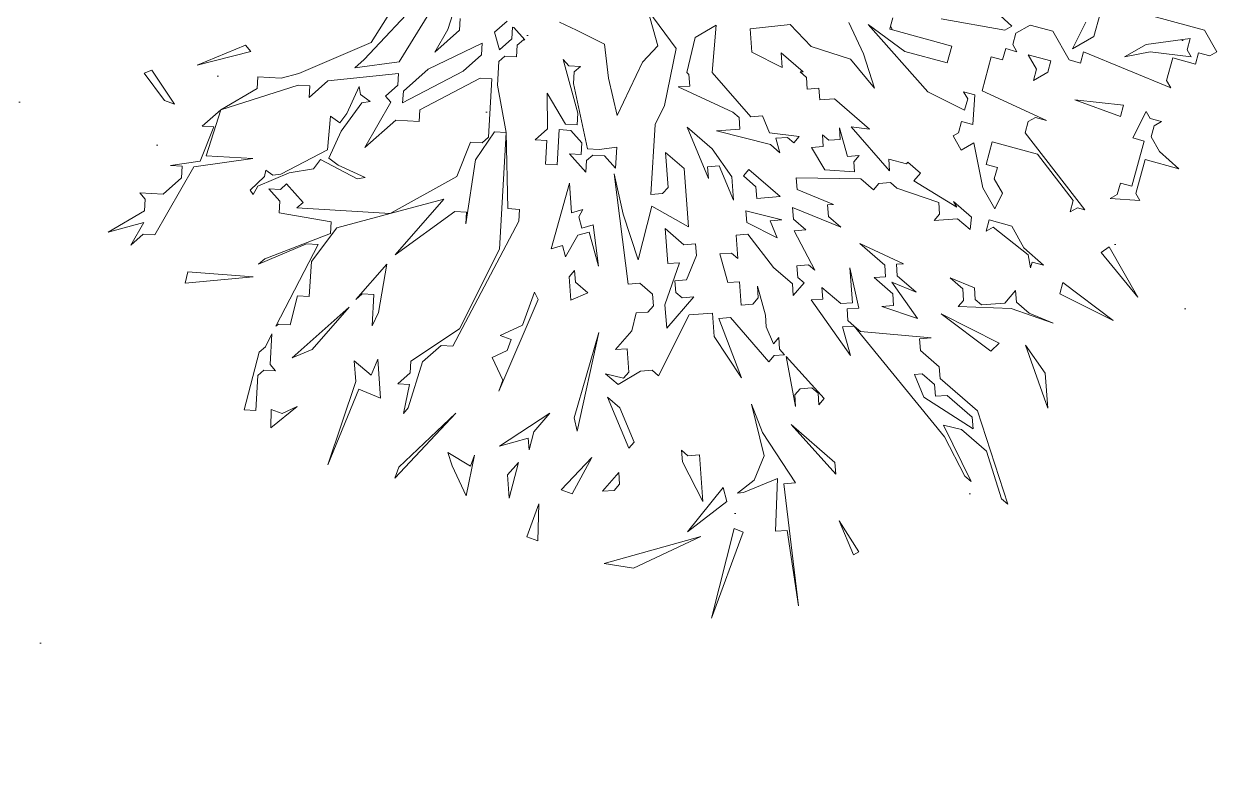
# Model space of a CAD drawing. Header units: millimetres. Extents: x -38151500 to -28914887, y -20564105 to -20349562.
# Drawn here: x -32291622 to -32290412, y -20503291 to -20502552 of the extents above; entities that cross this region are included whole.
import ezdxf

# ---------------------------------------------------------------- set-up
doc = ezdxf.new("R2010")
doc.units = ezdxf.units.MM
doc.header["$MEASUREMENT"] = 0
doc.layers.add('Новый_ГП_озеленение_газон_Ном._пера__74', color=74, linetype='Continuous', lineweight=20)
doc.layers.add('Новый_ГП_озеленение_кустарники_Ном._пера__10', color=75, linetype='Continuous', lineweight=5)
pattern_1 = [(37.5, (5813926.6, -7295.8), (-24.0004694, 734.119856), [0, -579.12, 0, -647.7, 0, -619.125]), (7.5, (5813926.6, -7295.8), (674.284925, 1075.23765), [0, -312.42, 0, -521.97, 0, -200.025]), (327.5, (5813458, -7295.8), (1186.488555, 2.155777), [0, -190.5, 0, -685.8, 0, -895.35]), (317.5, (5813458, -7295.8), (1145.334679, 334.393985), [0, -95.25, 0, -449.58, 0, -514.35])]

msp = doc.modelspace()

# ---------------------------------------------------------------- hatches: boundary and pattern name
at = {"layer": 'Новый_ГП_озеленение_газон_Ном._пера__74', "linetype": 'Continuous', "lineweight": 20}
h = msp.add_hatch(dxfattribs=at)
h.set_pattern_fill('AR_SAND_0003', color=74, style=0, pattern_type=2)
h.set_pattern_definition(pattern_1)
h.paths.add_polyline_path([(-32293694.96, -20504663.52), (-32291903.63, -20505783.03), (-32281275.83, -20488776.26), (-32284827.17, -20486556.57), (-32286924.7, -20489954.85), (-32285213.47, -20491075.66)])
h = msp.add_hatch(dxfattribs=at)
h.set_pattern_fill('AR_SAND_0003', color=74, style=0, pattern_type=2)
h.set_pattern_definition(pattern_1)
h.paths.add_polyline_path([(-32295187.89, -20507055.27), (-32295891.42, -20508182.38), (-32271650.86, -20523609.99), (-32271472.77, -20523318.57), (-32262368.35, -20510904.18), (-32264459.18, -20509597.51, -0.3182453), (-32269283.52, -20512515.76, -0.0136448), (-32271797.63, -20512471.26, 0.258872), (-32276124, -20514421.77, -0.3493763), (-32282189.52, -20515267.92, -0.1724048), (-32287351.04, -20507894.33, -0.0780291), (-32287587.46, -20504732.63, -0.2668386), (-32285174.3, -20501040.41, -0.0041241), (-32283066.91, -20500287.26, 0.3045295), (-32282279.76, -20499281.03, -0.0082483), (-32282381.92, -20498396.73), (-32285061.68, -20496722.07), (-32291058.51, -20506317.62), (-32290179.38, -20506867.03), (-32291662.99, -20509241.3)])

# ---------------------------------------------------------------- linework, layer by layer
at = {"layer": 'Новый_ГП_озеленение_кустарники_Ном._пера__10', "color": 75, "linetype": 'Continuous', "lineweight": 5}
for p, q in [((-32291183.52, -20502511.13), (-32291197.94, -20502557.16)), ((-32291219.24, -20502520.75), (-32291281.75, -20502587.39)), ((-32291274.88, -20502570.22), (-32291242.6, -20502519.38)), ((-32291246.72, -20502589.45), (-32291201.38, -20502515.94)), ((-32291186.26, -20502557.84), (-32291185.58, -20502546.17)), ((-32290969.74, -20502576.19), (-32290997.82, -20502537.97)), ((-32290997.82, -20502537.97), (-32290987.89, -20502573.53)), ((-32290755.02, -20502553.99), (-32290752.71, -20502545.53)), ((-32290704.49, -20502546.6), (-32290640.88, -20502557.94)), ((-32290633.7, -20502553.84), (-32290653.18, -20502536.38)), ((-32290551.62, -20502564.17), (-32290545.45, -20502541.6)), ((-32290508.51, -20502539.58), (-32290440.81, -20502558.11)), ((-32291197.94, -20502557.16), (-32291210.99, -20502579.83)), ((-32291210.99, -20502579.83), (-32291186.26, -20502557.84)), ((-32291138.86, -20502548.91), (-32291151.23, -20502559.9)), ((-32291134.05, -20502566.77), (-32291133.37, -20502555.09)), ((-32291133.37, -20502555.09), (-32291131.91, -20502555.18)), ((-32291131.91, -20502555.18), (-32291120.92, -20502567.54)), ((-32291069.21, -20502558.03), (-32291086.24, -20502549.81)), ((-32291041.3, -20502571.94), (-32291069.21, -20502558.03)), ((-32290929.59, -20502552.91), (-32290950.72, -20502565.16)), ((-32290933.45, -20502600.42), (-32290929.59, -20502552.91)), ((-32290855.44, -20502552.43), (-32290895.64, -20502556.57)), ((-32290895.64, -20502556.57), (-32290893.91, -20502579.9)), ((-32290834.42, -20502574.31), (-32290855.44, -20502552.43)), ((-32290796.83, -20502550.16), (-32290782.1, -20502581.46)), ((-32290717.63, -20502619.56), (-32290777.62, -20502552.15)), ((-32290777.62, -20502552.15), (-32290740.68, -20502579.14)), ((-32290755.8, -20502556.82), (-32290755.02, -20502553.99)), ((-32290752.98, -20502557.59), (-32290755.8, -20502556.82)), ((-32290752.98, -20502557.59), (-32290755.02, -20502553.99)), ((-32290755.02, -20502553.99), (-32290752.98, -20502557.59)), ((-32290693.74, -20502573.8), (-32290752.98, -20502557.59)), ((-32290640.88, -20502557.94), (-32290633.7, -20502553.84)), ((-32290615.23, -20502552.83), (-32290629.6, -20502561.03)), ((-32290592.66, -20502559.01), (-32290615.23, -20502552.83)), ((-32290576.27, -20502587.75), (-32290592.66, -20502559.01)), ((-32290559.82, -20502549.8), (-32290573.18, -20502576.46)), ((-32290440.81, -20502558.11), (-32290428.51, -20502579.67)), ((-32291347.01, -20502601.13), (-32291274.88, -20502570.22)), ((-32291163.59, -20502570.9), (-32291217.86, -20502597)), ((-32291164.28, -20502582.57), (-32291163.59, -20502570.9)), ((-32291151.23, -20502559.9), (-32291146.42, -20502577.76)), ((-32291146.42, -20502577.76), (-32291134.05, -20502566.77)), ((-32291122.38, -20502567.46), (-32291128.56, -20502572.95)), ((-32291120.92, -20502567.54), (-32291122.38, -20502567.46)), ((-32290950.72, -20502565.16), (-32290958.87, -20502600.35)), ((-32290629.6, -20502561.03), (-32290632.69, -20502572.31)), ((-32290573.18, -20502576.46), (-32290551.62, -20502564.17)), ((-32290455.18, -20502566.3), (-32290499.3, -20502572.42)), ((-32290458.26, -20502577.59), (-32290455.18, -20502566.3)), ((-32291448.9, -20502592.82), (-32291400.46, -20502573.06)), ((-32291395.08, -20502579.34), (-32291448.9, -20502592.82)), ((-32291400.46, -20502573.06), (-32291395.08, -20502579.34)), ((-32291182.83, -20502599.06), (-32291164.28, -20502582.57)), ((-32291128.56, -20502572.95), (-32291129.24, -20502584.63)), ((-32291037.32, -20502606.02), (-32291041.3, -20502571.94)), ((-32290987.89, -20502573.53), (-32291003.12, -20502590.08)), ((-32290981.4, -20502633.12), (-32290969.74, -20502576.19)), ((-32290893.91, -20502579.9), (-32290863.45, -20502595.24)), ((-32290863.45, -20502595.24), (-32290864.53, -20502580.66)), ((-32290864.53, -20502580.66), (-32290842.6, -20502599.57)), ((-32290795.15, -20502586.89), (-32290834.42, -20502574.31)), ((-32290782.1, -20502581.46), (-32290771.11, -20502616.02)), ((-32290740.68, -20502579.14), (-32290698.37, -20502590.72)), ((-32290698.37, -20502590.72), (-32290693.74, -20502573.8)), ((-32290639.87, -20502576.41), (-32290642.96, -20502587.69)), ((-32290628.59, -20502579.5), (-32290639.87, -20502576.41)), ((-32290632.69, -20502572.31), (-32290628.59, -20502579.5)), ((-32290609.11, -20502596.95), (-32290617.3, -20502582.58)), ((-32290617.3, -20502582.58), (-32290594.74, -20502588.76)), ((-32290561.9, -20502579.55), (-32290564.98, -20502590.84)), ((-32290474.71, -20502615.54), (-32290561.9, -20502579.55)), ((-32290499.3, -20502572.42), (-32290520.86, -20502584.72)), ((-32290520.86, -20502584.72), (-32290495.2, -20502579.61)), ((-32290495.2, -20502579.61), (-32290454.17, -20502584.77)), ((-32290454.17, -20502584.77), (-32290458.26, -20502577.59)), ((-32290446.98, -20502580.68), (-32290450.07, -20502591.96)), ((-32290435.7, -20502583.76), (-32290446.98, -20502580.68)), ((-32290428.51, -20502579.67), (-32290435.7, -20502583.76)), ((-32291281.75, -20502587.39), (-32291291.02, -20502595.63)), ((-32291291.02, -20502595.63), (-32291246.72, -20502589.45)), ((-32291147.11, -20502589.44), (-32291148.48, -20502612.8)), ((-32291140.92, -20502583.95), (-32291147.11, -20502589.44)), ((-32291129.24, -20502584.63), (-32291140.92, -20502583.95)), ((-32291068.1, -20502640.96), (-32291082.53, -20502587.38)), ((-32291082.53, -20502587.38), (-32291077.04, -20502593.56)), ((-32291077.04, -20502593.56), (-32291065.36, -20502594.24)), ((-32291065.36, -20502594.24), (-32291071.54, -20502599.74)), ((-32291003.12, -20502590.08), (-32291028.64, -20502643.24)), ((-32290771.11, -20502616.02), (-32290795.15, -20502586.89)), ((-32290654.24, -20502584.6), (-32290663.51, -20502618.46)), ((-32290642.96, -20502587.69), (-32290654.24, -20502584.6)), ((-32290594.74, -20502588.76), (-32290597.82, -20502600.04)), ((-32290564.98, -20502590.84), (-32290576.27, -20502587.75)), ((-32290472.64, -20502585.78), (-32290478.81, -20502608.35)), ((-32290450.07, -20502591.96), (-32290472.64, -20502585.78)), ((-32291501.9, -20502600.99), (-32291494.26, -20502597.81)), ((-32291481.54, -20502628.36), (-32291501.9, -20502600.99)), ((-32291494.26, -20502597.81), (-32291471.62, -20502631.91)), ((-32291388.91, -20502616.25), (-32291388.23, -20502604.57)), ((-32291388.23, -20502604.57), (-32291364.87, -20502605.94)), ((-32291364.87, -20502605.94), (-32291347.01, -20502601.13)), ((-32291247.4, -20502601.13), (-32291318.16, -20502608.69)), ((-32291248.09, -20502612.81), (-32291247.4, -20502601.13)), ((-32291243.28, -20502630.67), (-32291182.83, -20502599.06)), ((-32291217.86, -20502597), (-32291242.59, -20502618.99)), ((-32291165.65, -20502605.93), (-32291226.1, -20502637.53)), ((-32291153.97, -20502606.62), (-32291165.65, -20502605.93)), ((-32291157.4, -20502665.01), (-32291153.97, -20502606.62)), ((-32291071.54, -20502599.74), (-32291072.23, -20502611.42)), ((-32291028.64, -20502643.24), (-32291037.32, -20502606.02)), ((-32290958.87, -20502600.35), (-32290956.78, -20502602.15)), ((-32290956.78, -20502602.15), (-32290955.92, -20502613.82)), ((-32290894.99, -20502644.5), (-32290933.45, -20502600.42)), ((-32290842.6, -20502599.57), (-32290845.51, -20502599.78)), ((-32290845.51, -20502599.78), (-32290839.25, -20502605.18)), ((-32290839.25, -20502605.18), (-32290838.39, -20502616.85)), ((-32290612.2, -20502608.24), (-32290609.11, -20502596.95)), ((-32290597.82, -20502600.04), (-32290612.2, -20502608.24)), ((-32291347.7, -20502612.81), (-32291425.32, -20502637.55)), ((-32291425.32, -20502637.55), (-32291388.91, -20502616.25)), ((-32291336.02, -20502613.5), (-32291347.7, -20502612.81)), ((-32291318.16, -20502608.69), (-32291336.71, -20502625.18)), ((-32291336.71, -20502625.18), (-32291336.02, -20502613.5)), ((-32291299.18, -20502641.23), (-32291286.69, -20502614.14)), ((-32291286.69, -20502614.14), (-32291285.4, -20502622.31)), ((-32291260.45, -20502623.8), (-32291248.09, -20502612.81)), ((-32291242.59, -20502618.99), (-32291243.28, -20502630.67)), ((-32291148.48, -20502612.8), (-32291139.54, -20502660.2)), ((-32291072.23, -20502611.42), (-32291058.48, -20502676.68)), ((-32290955.92, -20502613.82), (-32290967.58, -20502614.68)), ((-32290967.58, -20502614.68), (-32290912.92, -20502639.96)), ((-32290838.39, -20502616.85), (-32290826.72, -20502615.99)), ((-32290826.72, -20502615.99), (-32290825.86, -20502627.65)), ((-32290680.96, -20502637.94), (-32290717.63, -20502619.56)), ((-32290670.69, -20502622.55), (-32290681.98, -20502619.47)), ((-32290681.98, -20502619.47), (-32290677.88, -20502626.65)), ((-32290663.51, -20502618.46), (-32290598.89, -20502648.27)), ((-32290478.81, -20502608.35), (-32290474.71, -20502615.54)), ((-32291471.62, -20502631.91), (-32291481.54, -20502628.36)), ((-32291284.12, -20502630.49), (-32291304.78, -20502658.85)), ((-32291285.4, -20502622.31), (-32291275.95, -20502629.2)), ((-32291275.95, -20502629.2), (-32291284.12, -20502630.49)), ((-32291281.06, -20502675.32), (-32291254.96, -20502629.98)), ((-32291254.96, -20502629.98), (-32291260.45, -20502623.8)), ((-32291098.61, -20502620.94), (-32291080.47, -20502651.95)), ((-32291098.33, -20502656.76), (-32291098.61, -20502620.94)), ((-32290825.86, -20502627.65), (-32290811.27, -20502626.57)), ((-32290811.27, -20502626.57), (-32290776.03, -20502656.96)), ((-32290677.88, -20502626.65), (-32290680.96, -20502637.94)), ((-32290672.77, -20502652.31), (-32290670.69, -20502622.55)), ((-32290525.01, -20502644.22), (-32290570.54, -20502627.72)), ((-32290570.54, -20502627.72), (-32290521.93, -20502632.94)), ((-32291443.87, -20502654.04), (-32291425.32, -20502637.55)), ((-32291425.32, -20502637.55), (-32291439.75, -20502683.58)), ((-32291318.56, -20502677.77), (-32291315.52, -20502643.79)), ((-32291315.52, -20502643.79), (-32291306.06, -20502650.68)), ((-32291306.06, -20502650.68), (-32291299.18, -20502641.23)), ((-32291226.1, -20502637.53), (-32291226.79, -20502649.21)), ((-32291068.79, -20502652.64), (-32291068.1, -20502640.96)), ((-32290990.46, -20502652.35), (-32290981.4, -20502633.12)), ((-32290912.92, -20502639.96), (-32290906.66, -20502645.36)), ((-32290883.33, -20502643.64), (-32290894.99, -20502644.5)), ((-32290876.2, -20502660.7), (-32290883.33, -20502643.64)), ((-32290521.93, -20502632.94), (-32290525.01, -20502644.22)), ((-32290512.72, -20502665.78), (-32290499.36, -20502639.12)), ((-32290499.36, -20502639.12), (-32290495.26, -20502646.3)), ((-32291445.93, -20502689.07), (-32291432.19, -20502654.72)), ((-32291432.19, -20502654.72), (-32291443.87, -20502654.04)), ((-32291250.15, -20502647.84), (-32291281.06, -20502675.32)), ((-32291226.79, -20502649.21), (-32291250.15, -20502647.84)), ((-32291080.47, -20502651.95), (-32291068.79, -20502652.64)), ((-32290994.81, -20502722.27), (-32290990.46, -20502652.35)), ((-32290933.67, -20502676.69), (-32290958.73, -20502655.08)), ((-32290958.73, -20502655.08), (-32290937.34, -20502706.29)), ((-32290906.66, -20502645.36), (-32290905.8, -20502657.03)), ((-32290798.21, -20502684.26), (-32290806.2, -20502655.52)), ((-32290806.2, -20502655.52), (-32290805.33, -20502667.19)), ((-32290776.03, -20502656.96), (-32290794.53, -20502654.66)), ((-32290794.53, -20502654.66), (-32290756.08, -20502698.74)), ((-32290687.14, -20502660.5), (-32290684.05, -20502649.22)), ((-32290684.05, -20502649.22), (-32290672.77, -20502652.31)), ((-32290617.36, -20502649.28), (-32290620.45, -20502660.56)), ((-32290610.17, -20502645.18), (-32290617.36, -20502649.28)), ((-32290598.89, -20502648.27), (-32290610.17, -20502645.18)), ((-32290495.26, -20502646.3), (-32290483.98, -20502649.39)), ((-32290491.16, -20502653.49), (-32290494.25, -20502664.77)), ((-32290483.98, -20502649.39), (-32290491.16, -20502653.49)), ((-32291304.78, -20502658.85), (-32291317.27, -20502685.94)), ((-32291151.22, -20502659.51), (-32291170.46, -20502687.68)), ((-32291163.59, -20502670.5), (-32291157.4, -20502665.01)), ((-32291139.54, -20502660.2), (-32291151.22, -20502659.51)), ((-32291146.41, -20502776.98), (-32291139.54, -20502660.2)), ((-32291139.54, -20502660.2), (-32291138.16, -20502736.45)), ((-32291110.69, -20502667.75), (-32291098.33, -20502656.76)), ((-32291099.01, -20502668.44), (-32291110.69, -20502667.75)), ((-32291100.38, -20502691.8), (-32291099.01, -20502668.44)), ((-32291086.65, -20502657.45), (-32291088.71, -20502692.48)), ((-32291074.97, -20502658.13), (-32291086.65, -20502657.45)), ((-32291063.98, -20502670.5), (-32291074.97, -20502658.13)), ((-32290905.8, -20502657.03), (-32290929.13, -20502658.76)), ((-32290929.13, -20502658.76), (-32290875.33, -20502672.37)), ((-32290846.6, -20502664.38), (-32290876.2, -20502660.7)), ((-32290869.93, -20502666.11), (-32290858.27, -20502665.24)), ((-32290865.94, -20502680.47), (-32290869.93, -20502666.11)), ((-32290858.27, -20502665.24), (-32290852, -20502670.64)), ((-32290852, -20502670.64), (-32290846.6, -20502664.38)), ((-32290817, -20502668.05), (-32290823.27, -20502662.65)), ((-32290823.27, -20502662.65), (-32290822.4, -20502674.32)), ((-32290805.33, -20502667.19), (-32290817, -20502668.05)), ((-32290692.53, -20502663.58), (-32290687.14, -20502660.5)), ((-32290684.33, -20502677.95), (-32290692.53, -20502663.58)), ((-32290620.45, -20502660.56), (-32290560.66, -20502737.56)), ((-32290501.44, -20502668.87), (-32290512.72, -20502665.78)), ((-32290494.25, -20502664.77), (-32290486.05, -20502679.14)), ((-32291365.02, -20502701.81), (-32291318.56, -20502677.77)), ((-32291189, -20502704.17), (-32291175.27, -20502669.82)), ((-32291175.27, -20502669.82), (-32291163.59, -20502670.5)), ((-32291064.66, -20502682.18), (-32291063.98, -20502670.5)), ((-32291058.48, -20502676.68), (-32291046.8, -20502677.37)), ((-32291046.8, -20502677.37), (-32291029.08, -20502674.89)), ((-32291029.08, -20502674.89), (-32291030.31, -20502695.91)), ((-32290961.54, -20502696.35), (-32290980.33, -20502680.14)), ((-32290980.33, -20502680.14), (-32290977.74, -20502715.14)), ((-32290914.01, -20502704.56), (-32290933.67, -20502676.69)), ((-32290875.33, -20502672.37), (-32290865.94, -20502680.47)), ((-32290822.4, -20502674.32), (-32290834.07, -20502675.18)), ((-32290834.07, -20502675.18), (-32290820.68, -20502697.65)), ((-32290671.76, -20502670.78), (-32290684.33, -20502677.95)), ((-32290662.82, -20502715.67), (-32290671.76, -20502670.78)), ((-32290653.29, -20502669.77), (-32290659.46, -20502692.33)), ((-32290608.15, -20502682.12), (-32290653.29, -20502669.77)), ((-32290513.79, -20502714), (-32290501.44, -20502668.87)), ((-32290486.05, -20502679.14), (-32290466.57, -20502696.6)), ((-32291475.47, -20502693.2), (-32291445.93, -20502689.07)), ((-32291393.03, -20502686.32), (-32291452.11, -20502694.57)), ((-32291439.75, -20502683.58), (-32291393.03, -20502686.32)), ((-32291325.44, -20502687.22), (-32291332.33, -20502696.68)), ((-32291288.9, -20502706.6), (-32291325.44, -20502687.22)), ((-32291317.27, -20502685.94), (-32291307.82, -20502692.83)), ((-32291307.82, -20502692.83), (-32291280.73, -20502705.32)), ((-32291170.46, -20502687.68), (-32291180.07, -20502751.57)), ((-32291088.71, -20502692.48), (-32291100.38, -20502691.8)), ((-32291059.85, -20502700.04), (-32291076.34, -20502681.49)), ((-32291076.34, -20502681.49), (-32291064.66, -20502682.18)), ((-32291059.17, -20502688.36), (-32291059.85, -20502700.04)), ((-32291052.99, -20502682.86), (-32291059.17, -20502688.36)), ((-32291041.31, -20502683.55), (-32291052.99, -20502682.86)), ((-32291030.31, -20502695.91), (-32291041.31, -20502683.55)), ((-32290786.54, -20502683.4), (-32290798.21, -20502684.26)), ((-32290791.94, -20502689.66), (-32290786.54, -20502683.4)), ((-32290791.2, -20502699.66), (-32290791.94, -20502689.66)), ((-32290756.08, -20502698.74), (-32290756.94, -20502687.07)), ((-32290756.94, -20502687.07), (-32290739.01, -20502691.61)), ((-32290739.01, -20502691.61), (-32290737.66, -20502690.04)), ((-32290737.66, -20502690.04), (-32290725.13, -20502700.85)), ((-32290659.46, -20502692.33), (-32290648.18, -20502695.42)), ((-32290572.28, -20502728.32), (-32290608.15, -20502682.12)), ((-32290500.42, -20502687.34), (-32290509.69, -20502721.19)), ((-32290466.57, -20502696.6), (-32290500.42, -20502687.34)), ((-32291452.11, -20502694.57), (-32291491.26, -20502762.58)), ((-32291463.79, -20502693.88), (-32291475.47, -20502693.2)), ((-32291464.47, -20502705.56), (-32291463.79, -20502693.88)), ((-32291395.94, -20502717.8), (-32291381.36, -20502704.38)), ((-32291356.85, -20502700.53), (-32291388.25, -20502713.84)), ((-32291381.36, -20502704.38), (-32291380.28, -20502697.93)), ((-32291380.28, -20502697.93), (-32291373.19, -20502703.1)), ((-32291373.19, -20502703.1), (-32291365.02, -20502701.81)), ((-32291332.33, -20502696.68), (-32291356.85, -20502700.53)), ((-32291255.64, -20502741.27), (-32291189, -20502704.17)), ((-32291017.5, -20502811.93), (-32291031.54, -20502701.53)), ((-32291031.54, -20502701.53), (-32291022.68, -20502741.93)), ((-32290957.22, -20502754.68), (-32290961.54, -20502696.35)), ((-32290938.21, -20502694.62), (-32290926.54, -20502693.76)), ((-32290937.34, -20502706.29), (-32290938.21, -20502694.62)), ((-32290926.54, -20502693.76), (-32290912.28, -20502727.89)), ((-32290912.28, -20502727.89), (-32290914.01, -20502704.56)), ((-32290896.94, -20502697.43), (-32290902.34, -20502703.7)), ((-32290902.34, -20502703.7), (-32290889.81, -20502714.5)), ((-32290865.62, -20502724.44), (-32290896.94, -20502697.43)), ((-32290820.68, -20502697.65), (-32290791.2, -20502699.66)), ((-32290725.13, -20502700.85), (-32290731.88, -20502708.68)), ((-32290648.18, -20502695.42), (-32290651.27, -20502706.7)), ((-32291483.02, -20502722.05), (-32291464.47, -20502705.56)), ((-32291388.25, -20502713.84), (-32291393, -20502722.16)), ((-32291366.24, -20502728.91), (-32291377.23, -20502716.55)), ((-32291377.23, -20502716.55), (-32291365.55, -20502717.23)), ((-32291365.55, -20502717.23), (-32291359.37, -20502711.74)), ((-32291359.37, -20502711.74), (-32291342.88, -20502730.28)), ((-32291280.73, -20502705.32), (-32291288.9, -20502706.6)), ((-32291076.43, -20502710.81), (-32291094.64, -20502776.55)), ((-32291074.26, -20502740.56), (-32291076.43, -20502710.81)), ((-32290977.74, -20502715.14), (-32290983.15, -20502721.41)), ((-32290889.81, -20502714.5), (-32290888.95, -20502726.17)), ((-32290784.81, -20502706.73), (-32290849.41, -20502705.64)), ((-32290849.41, -20502705.64), (-32290848.55, -20502717.31)), ((-32290772.28, -20502717.53), (-32290784.81, -20502706.73)), ((-32290766.88, -20502711.27), (-32290772.28, -20502717.53)), ((-32290755.21, -20502710.4), (-32290766.88, -20502711.27)), ((-32290748.95, -20502715.81), (-32290755.21, -20502710.4)), ((-32290706.82, -20502730.28), (-32290748.95, -20502715.81)), ((-32290731.88, -20502708.68), (-32290688.89, -20502734.82)), ((-32290650.87, -20502736.63), (-32290662.82, -20502715.67)), ((-32290651.27, -20502706.7), (-32290643.07, -20502721.08)), ((-32290528.16, -20502722.2), (-32290525.07, -20502710.92)), ((-32290525.07, -20502710.92), (-32290513.79, -20502714)), ((-32291500.88, -20502726.86), (-32291506.38, -20502720.68)), ((-32291506.38, -20502720.68), (-32291483.02, -20502722.05)), ((-32291501.57, -20502738.54), (-32291500.88, -20502726.86)), ((-32291393, -20502722.16), (-32291395.94, -20502717.8)), ((-32291366.92, -20502740.59), (-32291366.24, -20502728.91)), ((-32291202.05, -20502726.84), (-32291255.64, -20502741.27)), ((-32291250.9, -20502782.56), (-32291202.05, -20502726.84)), ((-32290983.15, -20502721.41), (-32290994.81, -20502722.27)), ((-32290888.95, -20502726.17), (-32290865.62, -20502724.44)), ((-32290848.55, -20502717.31), (-32290812.25, -20502732.22)), ((-32290643.07, -20502721.08), (-32290650.87, -20502736.63)), ((-32290575.37, -20502739.6), (-32290572.28, -20502728.32)), ((-32290535.34, -20502726.3), (-32290528.16, -20502722.2)), ((-32290505.59, -20502728.37), (-32290535.34, -20502726.3)), ((-32290509.69, -20502721.19), (-32290505.59, -20502728.37)), ((-32291537.98, -20502759.84), (-32291501.57, -20502738.54)), ((-32291314.71, -20502749.52), (-32291366.92, -20502740.59)), ((-32291342.88, -20502730.28), (-32291349.06, -20502735.78)), ((-32291349.06, -20502735.78), (-32291255.64, -20502741.27)), ((-32291191.06, -20502739.2), (-32291250.9, -20502782.56)), ((-32291179.38, -20502739.89), (-32291191.06, -20502739.2)), ((-32291180.07, -20502751.57), (-32291179.38, -20502739.89)), ((-32291138.16, -20502736.45), (-32291126.49, -20502737.14)), ((-32291126.49, -20502737.14), (-32291127.17, -20502748.82)), ((-32291062.99, -20502737.44), (-32291074.26, -20502740.56)), ((-32291067.07, -20502744.63), (-32291062.99, -20502737.44)), ((-32291007.56, -20502787.73), (-32290993.95, -20502733.94)), ((-32290993.95, -20502733.94), (-32290957.22, -20502754.68)), ((-32290863.89, -20502747.77), (-32290899.75, -20502738.7)), ((-32290899.75, -20502738.7), (-32290898.89, -20502750.36)), ((-32290804.69, -20502755.12), (-32290853.09, -20502735.24)), ((-32290853.09, -20502735.24), (-32290852.22, -20502746.91)), ((-32290812.25, -20502732.22), (-32290818.09, -20502732.65)), ((-32290818.09, -20502732.65), (-32290817.22, -20502744.32)), ((-32290705.96, -20502741.95), (-32290706.82, -20502730.28)), ((-32290688.89, -20502734.82), (-32290692.24, -20502729.2)), ((-32290692.24, -20502729.2), (-32290673.96, -20502744.96)), ((-32290568.18, -20502735.5), (-32290575.37, -20502739.6)), ((-32290560.66, -20502737.56), (-32290568.18, -20502735.5)), ((-32291502.25, -20502750.22), (-32291537.98, -20502759.84)), ((-32291515.31, -20502772.89), (-32291502.25, -20502750.22)), ((-32291315.4, -20502761.19), (-32291314.71, -20502749.52)), ((-32291255.64, -20502741.27), (-32291309.22, -20502755.7)), ((-32291127.17, -20502748.82), (-32291193.11, -20502873.85)), ((-32291063.94, -20502755.91), (-32291067.07, -20502744.63)), ((-32291052.67, -20502752.79), (-32291063.94, -20502755.91)), ((-32291047.38, -20502793.81), (-32291052.67, -20502752.79)), ((-32291022.68, -20502741.93), (-32291007.56, -20502787.73)), ((-32290898.89, -20502750.36), (-32290868.43, -20502765.7)), ((-32290875.56, -20502748.64), (-32290863.89, -20502747.77)), ((-32290868.43, -20502765.7), (-32290875.56, -20502748.64)), ((-32290852.22, -20502746.91), (-32290839.69, -20502757.71)), ((-32290817.22, -20502744.32), (-32290804.69, -20502755.12)), ((-32290711.36, -20502748.22), (-32290705.96, -20502741.95)), ((-32290688.03, -20502746.49), (-32290711.36, -20502748.22)), ((-32290675.5, -20502757.29), (-32290688.03, -20502746.49)), ((-32290673.96, -20502744.96), (-32290675.5, -20502757.29)), ((-32290659.52, -20502759.03), (-32290656.43, -20502747.74)), ((-32290656.43, -20502747.74), (-32290633.87, -20502753.92)), ((-32291502.94, -20502761.89), (-32291515.31, -20502772.89)), ((-32291491.26, -20502762.58), (-32291502.94, -20502761.89)), ((-32291381.35, -20502786.62), (-32291315.4, -20502761.19)), ((-32291309.22, -20502755.7), (-32291334.63, -20502789.36)), ((-32291080.25, -20502784.7), (-32291068.02, -20502763.11)), ((-32291068.02, -20502763.11), (-32291056.74, -20502759.98)), ((-32291056.74, -20502759.98), (-32291047.38, -20502793.81)), ((-32290980.56, -20502756.41), (-32290977.97, -20502791.41)), ((-32290961.76, -20502772.61), (-32290980.56, -20502756.41)), ((-32290898.03, -20502762.03), (-32290909.69, -20502762.89)), ((-32290909.69, -20502762.89), (-32290907.97, -20502786.23)), ((-32290872.1, -20502795.3), (-32290898.03, -20502762.03)), ((-32290839.69, -20502757.71), (-32290851.36, -20502758.58)), ((-32290851.36, -20502758.58), (-32290830.84, -20502798.11)), ((-32290652.33, -20502754.93), (-32290659.52, -20502759.03)), ((-32290617.47, -20502782.66), (-32290652.33, -20502754.93)), ((-32290633.87, -20502753.92), (-32290621.57, -20502775.47)), ((-32291339.44, -20502771.5), (-32291387.53, -20502792.11)), ((-32291370.08, -20502854.08), (-32291327.76, -20502772.19)), ((-32291327.76, -20502772.19), (-32291339.44, -20502771.5)), ((-32291186.24, -20502856.67), (-32291146.41, -20502776.98)), ((-32291094.64, -20502776.55), (-32291083.37, -20502773.43)), ((-32291083.37, -20502773.43), (-32291080.25, -20502784.7)), ((-32290950.09, -20502771.75), (-32290961.76, -20502772.61)), ((-32290949.23, -20502783.42), (-32290950.09, -20502771.75)), ((-32290760.84, -20502792.93), (-32290785.9, -20502771.33)), ((-32290785.9, -20502771.33), (-32290742.17, -20502791.55)), ((-32290621.57, -20502775.47), (-32290602.09, -20502792.93)), ((-32290544.2, -20502780.17), (-32290536.41, -20502774.52)), ((-32290536.41, -20502774.52), (-32290507.72, -20502824.82)), ((-32291387.53, -20502792.11), (-32291381.35, -20502786.62)), ((-32291334.63, -20502789.36), (-32291336.69, -20502824.4)), ((-32290959.17, -20502807.61), (-32290949.23, -20502783.42)), ((-32290914.23, -20502780.82), (-32290925.9, -20502781.69)), ((-32290925.9, -20502781.69), (-32290917.91, -20502810.42)), ((-32290907.97, -20502786.23), (-32290914.23, -20502780.82)), ((-32290614.92, -20502795.49), (-32290617.47, -20502782.66)), ((-32290507.72, -20502824.82), (-32290544.2, -20502780.17)), ((-32291460.87, -20502810.99), (-32291458.29, -20502799.67)), ((-32291458.29, -20502799.67), (-32291392.88, -20502804.61)), ((-32291289.98, -20502827.14), (-32291259.04, -20502791.85)), ((-32291259.04, -20502791.85), (-32291267.31, -20502840.19)), ((-32291076.7, -20502804.58), (-32291071.3, -20502798.31)), ((-32291071.3, -20502798.31), (-32291070.44, -20502809.98)), ((-32290966.3, -20502790.54), (-32290980.78, -20502832.67)), ((-32290977.97, -20502791.41), (-32290966.3, -20502790.54)), ((-32290853.31, -20502811.51), (-32290872.1, -20502795.3)), ((-32290837.1, -20502792.71), (-32290848.77, -20502793.58)), ((-32290848.77, -20502793.58), (-32290847.91, -20502805.24)), ((-32290830.84, -20502798.11), (-32290837.1, -20502792.71)), ((-32290793.25, -20502830.52), (-32290795.84, -20502795.52)), ((-32290795.84, -20502795.52), (-32290786.98, -20502835.93)), ((-32290759.97, -20502804.6), (-32290760.84, -20502792.93)), ((-32290742.17, -20502791.55), (-32290749.17, -20502792.07)), ((-32290749.17, -20502792.07), (-32290748.31, -20502803.74)), ((-32290613.37, -20502789.85), (-32290614.92, -20502795.49)), ((-32290602.09, -20502792.93), (-32290613.37, -20502789.85)), ((-32291392.88, -20502804.61), (-32291460.87, -20502810.99)), ((-32291074.97, -20502827.91), (-32291076.7, -20502804.58)), ((-32291070.44, -20502809.98), (-32291057.91, -20502820.78)), ((-32291005.84, -20502811.07), (-32291017.5, -20502811.93)), ((-32290993.31, -20502821.87), (-32291005.84, -20502811.07)), ((-32290970.84, -20502808.48), (-32290959.17, -20502807.61)), ((-32290969.97, -20502820.14), (-32290970.84, -20502808.48)), ((-32290917.91, -20502810.42), (-32290906.24, -20502809.56)), ((-32290906.24, -20502809.56), (-32290904.51, -20502832.89)), ((-32290852.44, -20502823.17), (-32290853.31, -20502811.51)), ((-32290841.64, -20502810.64), (-32290852.44, -20502823.17)), ((-32290847.91, -20502805.24), (-32290841.64, -20502810.64)), ((-32290771.64, -20502805.46), (-32290759.97, -20502804.6)), ((-32290752.85, -20502821.67), (-32290771.64, -20502805.46)), ((-32290729.51, -20502819.94), (-32290753.71, -20502810)), ((-32290753.71, -20502810), (-32290728, -20502846.45)), ((-32290748.31, -20502803.74), (-32290729.51, -20502819.94)), ((-32290682.85, -20502816.49), (-32290695.38, -20502805.69)), ((-32290695.38, -20502805.69), (-32290671.18, -20502815.63)), ((-32290585.7, -20502821.68), (-32290582.61, -20502810.39)), ((-32290582.61, -20502810.39), (-32290532.37, -20502848.4)), ((-32291348.37, -20502823.71), (-32291355.92, -20502852.56)), ((-32291336.69, -20502824.4), (-32291348.37, -20502823.71)), ((-32291283.8, -20502821.65), (-32291289.98, -20502827.14)), ((-32291272.12, -20502822.33), (-32291283.8, -20502821.65)), ((-32291273.95, -20502853.47), (-32291272.12, -20502822.33)), ((-32291123.21, -20502852.94), (-32291111.26, -20502819.94)), ((-32291111.26, -20502819.94), (-32291107.76, -20502827.43)), ((-32291057.91, -20502820.78), (-32291074.97, -20502827.91)), ((-32290992.44, -20502833.54), (-32290993.31, -20502821.87)), ((-32290979.05, -20502856.01), (-32290952.04, -20502824.68)), ((-32290963.71, -20502825.54), (-32290969.97, -20502820.14)), ((-32290952.04, -20502824.68), (-32290963.71, -20502825.54)), ((-32290892.85, -20502832.03), (-32290887.44, -20502825.76)), ((-32290887.44, -20502825.76), (-32290888.31, -20502814.1)), ((-32290888.31, -20502814.1), (-32290880.32, -20502842.83)), ((-32290822.85, -20502826.85), (-32290823.71, -20502815.18)), ((-32290823.71, -20502815.18), (-32290804.91, -20502831.39)), ((-32290751.98, -20502833.34), (-32290752.85, -20502821.67)), ((-32290681.98, -20502828.16), (-32290682.85, -20502816.49)), ((-32290671.18, -20502815.63), (-32290670.32, -20502827.29)), ((-32290640.72, -20502830.97), (-32290629.91, -20502818.44)), ((-32290629.91, -20502818.44), (-32290629.05, -20502830.1)), ((-32290532.37, -20502848.4), (-32290585.7, -20502821.68)), ((-32291353.77, -20502885.79), (-32291296.91, -20502835.05)), ((-32291296.91, -20502835.05), (-32291333.94, -20502877.29)), ((-32291107.76, -20502827.43), (-32291147.12, -20502918.94)), ((-32290997.85, -20502839.8), (-32290992.44, -20502833.54)), ((-32290980.78, -20502832.67), (-32290979.05, -20502856.01)), ((-32290904.51, -20502832.89), (-32290892.85, -20502832.03)), ((-32290834.51, -20502827.71), (-32290822.85, -20502826.85)), ((-32290795.2, -20502883.46), (-32290834.51, -20502827.71)), ((-32290804.91, -20502831.39), (-32290793.25, -20502830.52)), ((-32290786.98, -20502835.93), (-32290798.65, -20502836.79)), ((-32290798.65, -20502836.79), (-32290797.79, -20502848.46)), ((-32290763.65, -20502834.2), (-32290751.98, -20502833.34)), ((-32290728, -20502846.45), (-32290763.65, -20502834.2)), ((-32290687.38, -20502834.42), (-32290681.98, -20502828.16)), ((-32290634.45, -20502836.37), (-32290687.38, -20502834.42)), ((-32290670.32, -20502827.29), (-32290664.05, -20502832.69)), ((-32290664.05, -20502832.69), (-32290640.72, -20502830.97)), ((-32290592.32, -20502850.85), (-32290634.45, -20502836.37)), ((-32290629.05, -20502830.1), (-32290616.52, -20502840.91)), ((-32291267.31, -20502840.19), (-32291273.95, -20502853.47)), ((-32291014.05, -20502858.6), (-32291009.51, -20502840.66)), ((-32291009.51, -20502840.66), (-32290997.85, -20502839.8)), ((-32290956.58, -20502842.61), (-32290987.26, -20502903.54)), ((-32290933.25, -20502840.88), (-32290956.58, -20502842.61)), ((-32290931.52, -20502864.22), (-32290933.25, -20502840.88)), ((-32290915.32, -20502845.42), (-32290926.98, -20502846.29)), ((-32290926.98, -20502846.29), (-32290904.22, -20502905.8)), ((-32290876.86, -20502889.5), (-32290915.32, -20502845.42)), ((-32290880.32, -20502842.83), (-32290879.45, -20502854.5)), ((-32290797.79, -20502848.46), (-32290791.52, -20502853.86)), ((-32290654.76, -20502878.93), (-32290704.45, -20502841.55)), ((-32290704.45, -20502841.55), (-32290646.43, -20502870.95)), ((-32290616.52, -20502840.91), (-32290592.32, -20502850.85)), ((-32291380.65, -20502874.55), (-32291374.04, -20502861.75)), ((-32291374.04, -20502861.75), (-32291375.84, -20502892.41)), ((-32291367.6, -20502851.88), (-32291370.08, -20502854.08)), ((-32291355.92, -20502852.56), (-32291367.6, -20502851.88)), ((-32291235.02, -20502888.96), (-32291186.24, -20502856.67)), ((-32291145.69, -20502863.46), (-32291123.21, -20502852.94)), ((-32291071.61, -20502945.52), (-32291047.1, -20502860.38)), ((-32291047.1, -20502860.38), (-32291068.77, -20502959)), ((-32291030.26, -20502877.39), (-32291014.05, -20502858.6)), ((-32290879.45, -20502854.5), (-32290872.32, -20502871.57)), ((-32290791.52, -20502853.86), (-32290803.19, -20502854.72)), ((-32290803.19, -20502854.72), (-32290795.2, -20502883.46)), ((-32290791.52, -20502853.86), (-32290785.26, -20502859.26)), ((-32290701.22, -20502964.48), (-32290791.52, -20502853.86)), ((-32290785.26, -20502859.26), (-32290714.39, -20502865.75)), ((-32291204.79, -20502873.16), (-32291223.34, -20502889.65)), ((-32291193.11, -20502873.85), (-32291204.79, -20502873.16)), ((-32291134.69, -20502867.45), (-32291145.69, -20502863.46)), ((-32291138.67, -20502878.45), (-32291134.69, -20502867.45)), ((-32290904.22, -20502905.8), (-32290931.52, -20502864.22)), ((-32290872.32, -20502871.57), (-32290866.92, -20502865.3)), ((-32290866.92, -20502865.3), (-32290866.06, -20502876.97)), ((-32290714.39, -20502865.75), (-32290726.06, -20502866.61)), ((-32290726.06, -20502866.61), (-32290725.2, -20502878.28)), ((-32290646.43, -20502870.95), (-32290654.76, -20502878.93)), ((-32290597.68, -20502935.81), (-32290619.93, -20502872.94)), ((-32290619.93, -20502872.94), (-32290600.27, -20502900.81)), ((-32291401.94, -20502937.75), (-32291386.84, -20502880.04)), ((-32291386.84, -20502880.04), (-32291380.65, -20502874.55)), ((-32291333.94, -20502877.29), (-32291353.77, -20502885.79)), ((-32291153.66, -20502885.46), (-32291138.67, -20502878.45)), ((-32291143.13, -20502907.94), (-32291153.66, -20502885.46)), ((-32291018.59, -20502876.53), (-32291030.26, -20502877.39)), ((-32291016.86, -20502899.86), (-32291018.59, -20502876.53)), ((-32290871.46, -20502883.23), (-32290876.86, -20502889.5)), ((-32290861.09, -20502882.47), (-32290871.46, -20502883.23)), ((-32290866.06, -20502876.97), (-32290861.09, -20502882.47)), ((-32290850.07, -20502934.44), (-32290859.43, -20502884.3)), ((-32290859.43, -20502884.3), (-32290821.34, -20502926.45)), ((-32290725.2, -20502878.28), (-32290706.4, -20502894.48)), ((-32291382.03, -20502897.91), (-32291388.21, -20502903.4)), ((-32291370.35, -20502898.59), (-32291382.03, -20502897.91)), ((-32291375.84, -20502892.41), (-32291370.35, -20502898.59)), ((-32291290.23, -20502909.44), (-32291291.75, -20502888.57)), ((-32291291.75, -20502888.57), (-32291274.95, -20502903.08)), ((-32291274.95, -20502903.08), (-32291268.27, -20502886.86)), ((-32291268.27, -20502886.86), (-32291265.42, -20502925.99)), ((-32291223.34, -20502889.65), (-32291237.76, -20502935.68)), ((-32291235.7, -20502900.64), (-32291235.02, -20502888.96)), ((-32290993.53, -20502898.13), (-32291005.2, -20502899)), ((-32290987.26, -20502903.54), (-32290993.53, -20502898.13)), ((-32290706.4, -20502894.48), (-32290705.54, -20502906.15)), ((-32291388.21, -20502903.4), (-32291390.27, -20502938.44)), ((-32291318.26, -20502992.79), (-32291290.23, -20502909.44)), ((-32291248.07, -20502911.63), (-32291235.7, -20502900.64)), ((-32291147.12, -20502918.94), (-32291143.13, -20502907.94)), ((-32291027.67, -20502912.39), (-32291040.2, -20502901.59)), ((-32291040.2, -20502901.59), (-32291022.26, -20502906.13)), ((-32291005.2, -20502899), (-32291027.67, -20502912.39)), ((-32291022.26, -20502906.13), (-32291016.86, -20502899.86)), ((-32290723.47, -20502901.61), (-32290731.25, -20502902.18)), ((-32290731.25, -20502902.18), (-32290721.74, -20502924.94)), ((-32290710.94, -20502912.41), (-32290723.47, -20502901.61)), ((-32290705.54, -20502906.15), (-32290667.95, -20502938.56)), ((-32290600.27, -20502900.81), (-32290597.68, -20502935.81)), ((-32291287.05, -20502917.08), (-32291318.26, -20502992.79)), ((-32291265.42, -20502925.99), (-32291287.05, -20502917.08)), ((-32291236.39, -20502912.32), (-32291248.07, -20502911.63)), ((-32291242.27, -20502941.27), (-32291236.39, -20502912.32)), ((-32290845.54, -20502916.51), (-32290850.94, -20502922.77)), ((-32290850.94, -20502922.77), (-32290850.07, -20502934.44)), ((-32290833.87, -20502915.64), (-32290845.54, -20502916.51)), ((-32290827.6, -20502921.05), (-32290833.87, -20502915.64)), ((-32290826.74, -20502932.71), (-32290827.6, -20502921.05)), ((-32290710.07, -20502924.08), (-32290710.94, -20502912.41)), ((-32291348.75, -20502934.17), (-32291375.21, -20502955.7)), ((-32291363.74, -20502941.19), (-32291348.75, -20502934.17)), ((-32291017.08, -20502976.13), (-32291038.47, -20502924.92)), ((-32291038.47, -20502924.92), (-32291025.94, -20502935.72)), ((-32290881.62, -20502983.7), (-32290894.26, -20502931.84)), ((-32290894.26, -20502931.84), (-32290883.35, -20502960.36)), ((-32290821.34, -20502926.45), (-32290826.74, -20502932.71)), ((-32290721.74, -20502924.94), (-32290672.48, -20502956.49)), ((-32290698.41, -20502923.22), (-32290710.07, -20502924.08)), ((-32290673.35, -20502944.82), (-32290698.41, -20502923.22)), ((-32291390.27, -20502938.44), (-32291401.94, -20502937.75)), ((-32291375.21, -20502955.7), (-32291374.74, -20502937.21)), ((-32291374.74, -20502937.21), (-32291363.74, -20502941.19)), ((-32291190.21, -20502941.04), (-32291251.09, -20503006.08)), ((-32291247.11, -20502995.08), (-32291190.21, -20502941.04)), ((-32291237.76, -20502935.68), (-32291242.27, -20502941.27)), ((-32291146.28, -20502973.96), (-32291095.94, -20502940.9)), ((-32291095.94, -20502940.9), (-32291112.14, -20502959.7)), ((-32291068.77, -20502959), (-32291071.61, -20502945.52)), ((-32291025.94, -20502935.72), (-32291011.68, -20502969.86)), ((-32290672.48, -20502956.49), (-32290673.35, -20502944.82)), ((-32290667.95, -20502938.56), (-32290637.66, -20503032.06)), ((-32290809.89, -20503001.85), (-32290854.61, -20502952.37)), ((-32290854.61, -20502952.37), (-32290810.76, -20502990.18)), ((-32290684.15, -20502957.35), (-32290702.08, -20502952.81)), ((-32290702.08, -20502952.81), (-32290674.43, -20503009.42)), ((-32290659.09, -20502978.96), (-32290684.15, -20502957.35)), ((-32291117.54, -20502965.96), (-32291146.28, -20502973.96)), ((-32291116.68, -20502977.63), (-32291117.54, -20502965.96)), ((-32291112.14, -20502959.7), (-32291116.68, -20502977.63)), ((-32291011.68, -20502969.86), (-32291017.08, -20502976.13)), ((-32290883.35, -20502960.36), (-32290850.3, -20503010.7)), ((-32290680.7, -20503004.02), (-32290701.22, -20502964.48)), ((-32291193.75, -20502993.63), (-32291198.09, -20502980.28)), ((-32291198.09, -20502980.28), (-32291175.26, -20502994.11)), ((-32291171.28, -20502983.11), (-32291179.72, -20503023.6)), ((-32291175.26, -20502994.11), (-32291171.28, -20502983.11)), ((-32290963.29, -20502989.74), (-32290964.15, -20502978.07)), ((-32290964.15, -20502978.07), (-32290957.89, -20502983.48)), ((-32290957.89, -20502983.48), (-32290946.22, -20502982.61)), ((-32290946.22, -20502982.61), (-32290942.77, -20503029.28)), ((-32290643.92, -20503026.66), (-32290659.09, -20502978.96)), ((-32291251.09, -20503006.08), (-32291247.11, -20502995.08)), ((-32291179.72, -20503023.6), (-32291193.75, -20502993.63)), ((-32291138.29, -20503002.69), (-32291127.48, -20502990.16)), ((-32291127.48, -20502990.16), (-32291136.56, -20503026.02)), ((-32291084.51, -20503017.8), (-32291054.07, -20502985.28)), ((-32291054.07, -20502985.28), (-32291073.51, -20503021.79)), ((-32290942.77, -20503029.28), (-32290963.29, -20502989.74)), ((-32290891.56, -20503007.89), (-32290881.62, -20502983.7)), ((-32290810.76, -20502990.18), (-32290809.89, -20503001.85)), ((-32291136.56, -20503026.02), (-32291138.29, -20503002.69)), ((-32291043.23, -20503019.12), (-32291027.02, -20503000.32)), ((-32291027.02, -20503000.32), (-32291026.16, -20503011.99)), ((-32290868.23, -20503006.17), (-32290902.36, -20503020.42)), ((-32290870.18, -20503059.1), (-32290868.23, -20503006.17)), ((-32290674.43, -20503009.42), (-32290680.7, -20503004.02)), ((-32291073.51, -20503021.79), (-32291084.51, -20503017.8)), ((-32291031.56, -20503018.25), (-32291043.23, -20503019.12)), ((-32291026.16, -20503011.99), (-32291031.56, -20503018.25)), ((-32290958.11, -20503059.74), (-32290922.61, -20503015.17)), ((-32290922.61, -20503015.17), (-32290918.91, -20503029.2)), ((-32290908.2, -20503020.85), (-32290891.56, -20503007.89)), ((-32290850.3, -20503010.7), (-32290861.96, -20503011.57)), ((-32290861.96, -20503011.57), (-32290847.06, -20503133.64)), ((-32291118.89, -20503064.57), (-32291106.94, -20503031.57)), ((-32291106.94, -20503031.57), (-32291107.89, -20503068.55)), ((-32290918.91, -20503029.2), (-32290958.11, -20503059.74)), ((-32290902.36, -20503020.42), (-32290908.2, -20503020.85)), ((-32290637.66, -20503032.06), (-32290643.92, -20503026.66)), ((-32290792.18, -20503082.65), (-32290806.44, -20503048.52)), ((-32290806.44, -20503048.52), (-32290786.74, -20503079.5)), ((-32291107.89, -20503068.55), (-32291118.89, -20503064.57)), ((-32291041.78, -20503091.4), (-32290944.86, -20503064.29)), ((-32290944.86, -20503064.29), (-32291012.29, -20503095.86)), ((-32290934.13, -20503145.95), (-32290911.44, -20503056.29)), ((-32290902.6, -20503059.86), (-32290934.13, -20503145.95)), ((-32290911.44, -20503056.29), (-32290902.6, -20503059.86)), ((-32290858.51, -20503058.23), (-32290870.18, -20503059.1)), ((-32290847.06, -20503133.64), (-32290858.51, -20503058.23)), ((-32290786.74, -20503079.5), (-32290792.18, -20503082.65)), ((-32291012.29, -20503095.86), (-32291041.78, -20503091.4))]:
    msp.add_line(p, q, dxfattribs=at)

doc.saveas('drawing.dxf')
